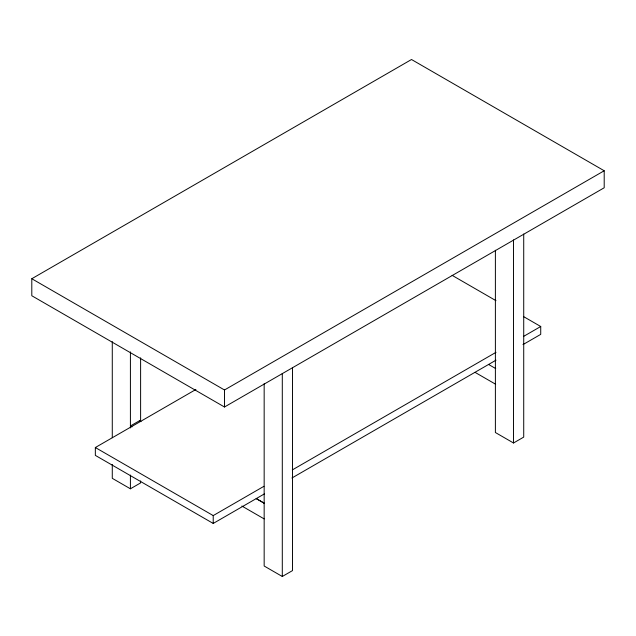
<?xml version="1.0" encoding="UTF-8"?>
<svg xmlns="http://www.w3.org/2000/svg" width="636" height="636" viewBox="0 0 636 636"><rect width="100%" height="100%" fill="white"/><g stroke="black" fill="none" stroke-linecap="round" stroke-linejoin="round"><path stroke-width="0.95" d="M31.8 278.735L411.508 59.514L604.2 170.758L604.2 187.771L224.492 407L31.8 295.748L31.8 278.735L224.492 389.979L604.2 170.758M264.473 493.854L213.219 523.444L95.344 455.384L95.344 447.529L195.912 389.471M112.278 464.463L112.278 478.328L130.412 488.798L140.612 482.907L140.612 480.951M95.344 447.529L213.219 515.589L263.932 486.309M292.306 469.932L496.024 352.312M523.531 336.436L540.727 326.507L540.727 334.361L522.991 344.601M291.916 478.01L496 360.175M264.163 383.651L264.163 566.016L282.297 576.486L292.496 570.603L292.496 367.521M495.388 250.25L495.388 432.52L513.522 442.99L523.722 437.099L523.722 234.024M452.101 275.34L495.985 300.677M523.515 316.569L540.727 326.507M488.583 364.46L495.73 368.586M475.084 372.378L495.667 384.255M139.483 420.738L141.065 421.66M132.002 426.891L130.412 425.977L140.612 420.086L140.612 357.845M256.221 498.616L264.163 503.195L256.292 498.576M241.871 506.033L264.163 518.904M513.522 239.915L513.522 442.99M282.297 373.411L282.297 576.486M224.492 389.979L224.492 407M213.219 515.589L213.219 523.444M130.412 351.883L130.412 427.941M130.412 475.06L130.412 488.798M112.278 341.627L112.278 437.711"/></g></svg>
